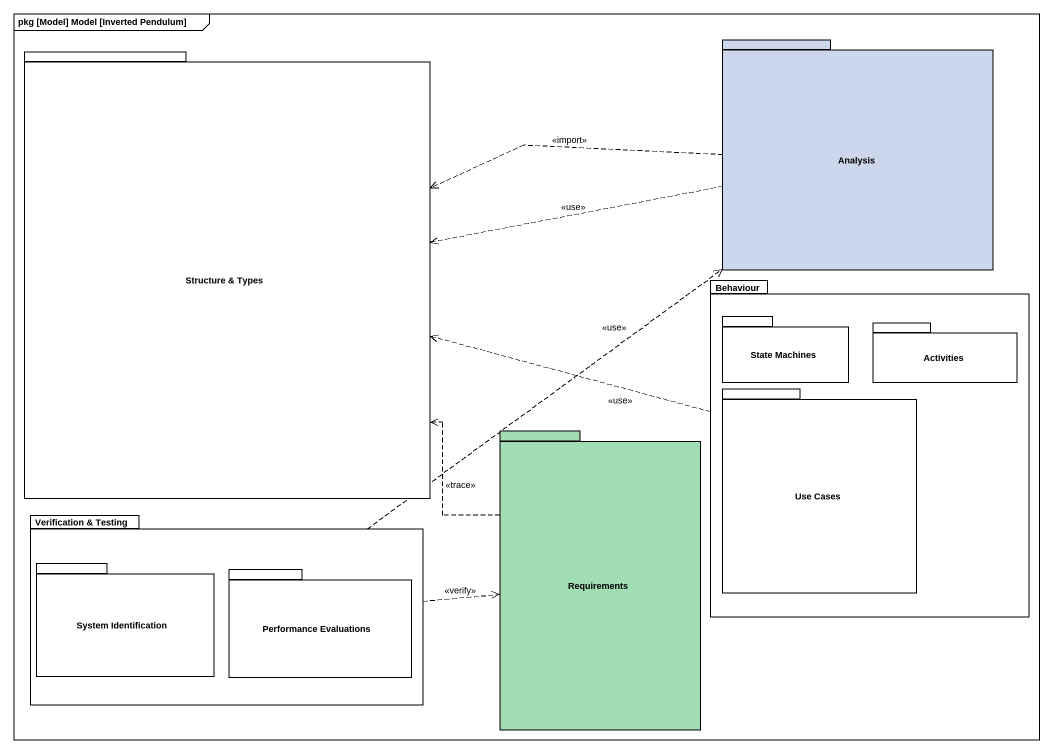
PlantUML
@startuml
mainframe pkg [Model] Model [Inverted Pendulum]
package "Structure & Types" as Structure_Types {
}
package Analysis #CDD7EB {
}
package Behaviour {
  package "State Machines" as State_Machines {
  }
  package Activities {
  }
  package "Use Cases" as Use_Cases {
  }
}
package Requirements #A0DCB4 {
}
package "Verification & Testing" as Verification_Testing {
  package "System Identification" as System_Identification {
  }
  package "Performance Evaluations" as Performance_Evaluations {
  }
}
Analysis .left.> Structure_Types : <<use>>
Analysis .left.> Structure_Types : <<import>>
Behaviour .left.> Structure_Types : <<use>>
Requirements .up.> Structure_Types : <<trace>>
Verification_Testing .up.> Analysis : <<use>>
Verification_Testing .right.> Requirements : <<verify>>
@enduml
